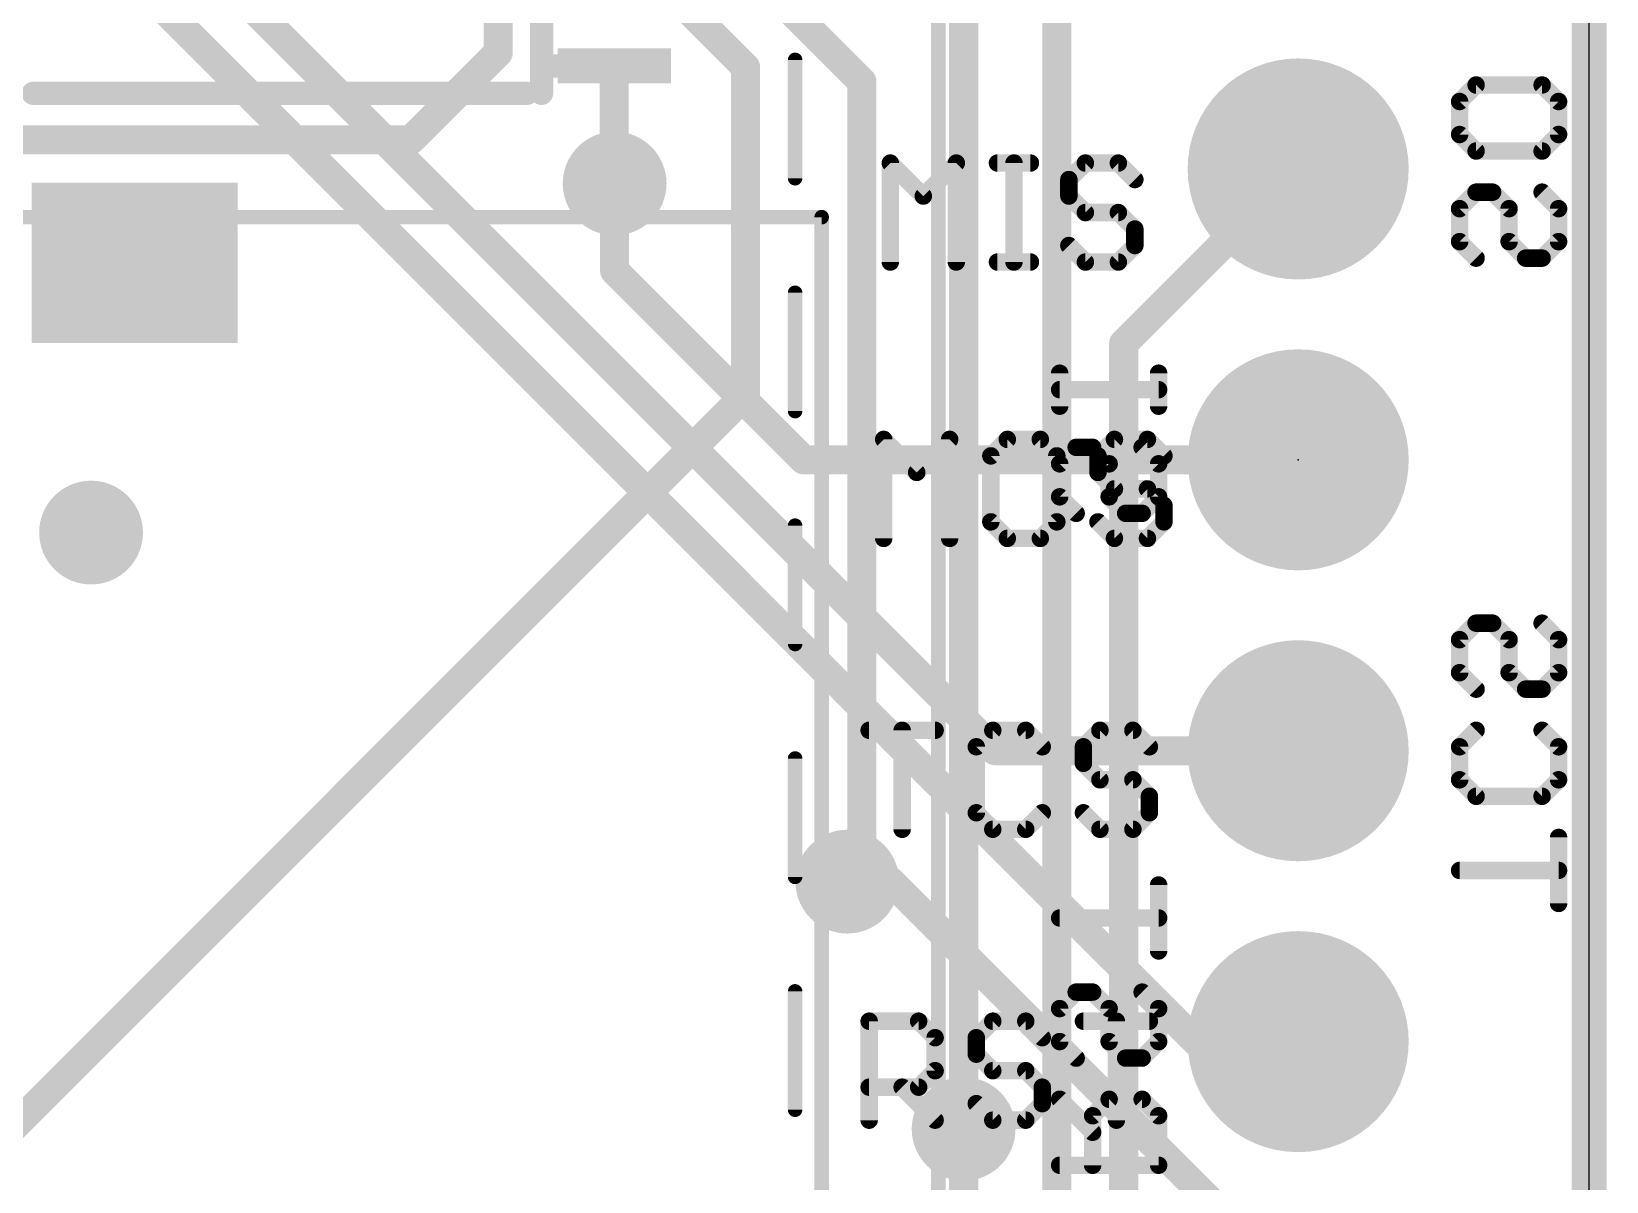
# Model space of a CAD drawing. Extents: x -7.4 to 35.7, y -10.5 to 36.3.
# Drawn here: x 21.96 to 35.71, y 7.67 to 17.71 of the extents above; entities that cross this region are included whole.
import ezdxf

# ---------------------------------------------------------------- set-up
doc = ezdxf.new("R2010")
doc.units = 0
for name, color, linetype in [('1', 12, 'CONTINUOUS'), ('16', 5, 'CONTINUOUS'), ('17', 110, 'CONTINUOUS'), ('18', 110, 'CONTINUOUS'), ('20', 53, 'CONTINUOUS'), ('21', 40, 'CONTINUOUS'), ('22', 6, 'CONTINUOUS'), ('23', 53, 'CONTINUOUS'), ('51', 253, 'CONTINUOUS')]:
    doc.layers.add(name, color=color, linetype=linetype)

# ---------------------------------------------------------------- blocks, each defined once
blk = doc.blocks.new('RECT')
blk.add_solid([(-0.5, -0.5), (0.5, -0.5), (-0.5, 0.5), (0.5, 0.5)])
blk = doc.blocks.new('ROUNDP')
at = {"const_width": 0.5}
blk.add_lwpolyline([(0, -0.25, 1), (0, 0.25, 1), (0, -0.25)], format="xyb", dxfattribs=at)
blk = doc.blocks.new('ROUNDV')
at = {"const_width": 0.5}
blk.add_lwpolyline([(0, -0.25, 1), (0, 0.25, 1), (0, -0.25)], format="xyb", dxfattribs=at)

msp = doc.modelspace()

# ---------------------------------------------------------------- linework, layer by layer
at = {"layer": '1'}
for points, const_width in [([(35.56, 27.94), (35.56, 0)], 0.3048), ([(30.9118, 6.7934), (30.9118, 20.1422)], 0.254), ([(30.099, 19.939), (30.099, 8.5094)], 0.254), ([(26.035, 19.177), (26.035, 17.526)], 0.254), ([(27.772, 18.71), (29.21, 17.272)], 0.254), ([(27.533, 18.06), (28.194, 17.399)], 0.254), ([(26.035, 17.526), (25.273, 16.764)], 0.254), ([(27.0478, 17.41), (27.0478, 16.5132)], 0.254), ([(28.194, 17.399), (28.194, 14.536)], 0.254), ([(29.21, 17.272), (29.21, 10.414)], 0.254), ([(25.273, 16.764), (18.8385, 16.764)], 0.254), ([(27.051, 16.51), (27.0478, 16.5132)], 0.3048), ([(27.051, 16.51), (27.051, 16.383)], 0.3048), ([(33.02, 16.51), (32.766, 16.256)], 0.254), ([(32.766, 16.256), (31.496, 14.986)], 0.254), ([(31.496, 6.731), (31.496, 14.986)], 0.254), ([(28.194, 14.536), (21.659, 8.001)], 0.254), ([(28.194, 14.536), (28.194, 14.536)], 0.254), ([(29.083, 10.287), (29.21, 10.414)], 0.3048), ([(30.0986, 8.6356), (30.0986, 8.509)], 0.254), ([(30.099, 8.5094), (30.0986, 8.509)], 0.254), ([(30.0986, 8.509), (30.0986, 8.1276)], 0.254)]:
    msp.add_lwpolyline(points, dxfattribs=dict(at, const_width=const_width))
for points, const_width in [([(26.0799, 17.4811, 1), (25.9901, 17.5709)], 0.127), ([(25.9715, 17.526, 1), (26.0985, 17.526)], 0.127), ([(27.1113, 17.41, 1), (26.9843, 17.41)], 0.127), ([(28.2575, 17.399, 1), (28.1305, 17.399)], 0.127), ([(28.1491, 17.3541, 1), (28.2389, 17.4439)], 0.127), ([(29.2735, 17.272, 1), (29.1465, 17.272)], 0.127), ([(29.1651, 17.2271, 1), (29.2549, 17.3169)], 0.127), ([(25.2281, 16.8089, 1), (25.3179, 16.7191)], 0.127), ([(25.273, 16.7005, 1), (25.273, 16.8275)], 0.127), ([(27.1017, 16.5671, 1), (26.9939, 16.4593)], 0.1524), ([(27.1272, 16.51, 1), (26.9748, 16.51)], 0.1524), ([(26.9843, 16.5132, 1), (27.1113, 16.5132)], 0.127), ([(26.9971, 16.4561, 1), (27.1049, 16.5639)], 0.1524), ([(33.0649, 16.4651, 1), (32.9751, 16.5549)], 0.127), ([(26.9748, 16.383, 1), (27.1272, 16.383)], 0.1524), ([(32.8109, 16.2111, 1), (32.7211, 16.3009)], 0.127), ([(32.7211, 16.3009, 1), (32.8109, 16.2111)], 0.127), ([(31.5595, 14.986, 1), (31.4325, 14.986)], 0.127), ([(31.4511, 15.0309, 1), (31.5409, 14.9411)], 0.127), ([(28.2389, 14.5809, 1), (28.1491, 14.4911)], 0.127), ([(28.1305, 14.536, 1), (28.2575, 14.536)], 0.127), ([(28.2389, 14.4911, 1), (28.1491, 14.5809)], 0.127), ([(28.1491, 14.4911, 1), (28.2389, 14.5809)], 0.127), ([(29.2639, 10.3601, 1), (29.1561, 10.4679)], 0.1524), ([(29.1465, 10.414, 1), (29.2735, 10.414)], 0.127), ([(29.0291, 10.3409, 1), (29.1369, 10.2331)], 0.1524), ([(30.1621, 8.6356, 1), (30.0351, 8.6356)], 0.127), ([(30.1621, 8.509, 1), (30.0351, 8.509)], 0.127), ([(30.0537, 8.5539, 1), (30.1435, 8.4641)], 0.127), ([(30.0351, 8.509, 1), (30.1621, 8.509)], 0.127), ([(30.0355, 8.5094, 1), (30.1625, 8.5094)], 0.127), ([(30.1439, 8.4645, 1), (30.0541, 8.5543)], 0.127), ([(30.0351, 8.1276, 1), (30.1621, 8.1276)], 0.127)]:
    msp.add_lwpolyline(points, format="xyb", dxfattribs=dict(at, const_width=const_width))
at = {"layer": '16'}
for points, const_width in [([(35.56, 27.94), (35.56, 0)], 0.3048), ([(22.606, 18.415), (32.131, 8.89)], 0.254), ([(23.5164, 18.288), (30.3744, 11.43)], 0.254), ([(27.051, 16.383), (27.051, 15.621)], 0.254), ([(27.051, 15.621), (28.702, 13.97)], 0.254), ([(28.702, 13.97), (33.02, 13.97)], 0.254), ([(30.3744, 11.43), (33.02, 11.43)], 0.254), ([(29.464, 10.287), (29.083, 10.287)], 0.254), ([(32.5438, 7.2073), (29.464, 10.287)], 0.254), ([(32.131, 8.89), (33.02, 8.89)], 0.254), ([(30.0986, 8.1276), (30.0986, 3.9374)], 0.254)]:
    msp.add_lwpolyline(points, dxfattribs=dict(at, const_width=const_width))
at = {"layer": '16', "const_width": 0.127}
for points in [[(27.1145, 16.383, 1), (26.9875, 16.383)], [(27.0959, 15.6659, 1), (27.0061, 15.5761)], [(26.9875, 15.621, 1), (27.1145, 15.621)], [(28.702, 14.0335, 1), (28.702, 13.9065)], [(28.6571, 13.9251, 1), (28.7469, 14.0149)], [(33.02, 13.9065, 1), (33.02, 14.0335)], [(30.3744, 11.4935, 1), (30.3744, 11.3665)], [(33.02, 11.3665, 1), (33.02, 11.4935)], [(30.3295, 11.3851, 1), (30.4193, 11.4749)], [(29.083, 10.3505, 1), (29.083, 10.2235)], [(29.5089, 10.3319, 1), (29.4191, 10.2421)], [(29.464, 10.2235, 1), (29.464, 10.3505)], [(32.131, 8.9535, 1), (32.131, 8.8265)], [(32.0861, 8.8451, 1), (32.1759, 8.9349)], [(33.02, 8.8265, 1), (33.02, 8.9535)], [(30.1621, 8.1276, 1), (30.0351, 8.1276)]]:
    msp.add_lwpolyline(points, format="xyb", dxfattribs=at)
at = {"layer": '20'}
msp.add_line((35.56, -2.54), (35.56, 30.48), dxfattribs=at)
at = {"layer": '21'}
for points, const_width in [([(26.2858, 17.1704), (21.9742, 17.1704)], 0.2032), ([(29.4585, 15.6972), (29.4585, 16.5615)], 0.1524), ([(29.4585, 16.5615), (29.7466, 16.2734)], 0.1524), ([(29.7466, 16.2734), (30.0347, 16.5615)], 0.1524), ([(30.0347, 16.5615), (30.0347, 15.6972)], 0.1524), ([(30.394, 16.5615), (30.6821, 16.5615)], 0.1524), ([(30.5381, 15.6972), (30.5381, 16.5615)], 0.1524), ([(31.1617, 16.5615), (31.0177, 16.4175)], 0.1524), ([(31.4498, 16.5615), (31.1617, 16.5615)], 0.1524), ([(31.5939, 16.4175), (31.4498, 16.5615)], 0.1524), ([(31.0177, 16.4175), (31.0177, 16.2734)], 0.1524), ([(31.0177, 16.2734), (31.1617, 16.1294)], 0.1524), ([(28.859, 16.089), (14.859, 16.089)], 0.127), ([(28.859, 0.989), (28.859, 16.089)], 0.127), ([(31.1617, 16.1294), (31.4498, 16.1294)], 0.1524), ([(31.4498, 16.1294), (31.5939, 15.9853)], 0.1524), ([(31.5939, 15.9853), (31.5939, 15.8413)], 0.1524), ([(31.1617, 15.6972), (31.0177, 15.8413)], 0.1524), ([(31.5939, 15.8413), (31.4498, 15.6972)], 0.1524), ([(30.394, 15.6972), (30.6821, 15.6972)], 0.1524), ([(31.4498, 15.6972), (31.1617, 15.6972)], 0.1524), ([(29.4006, 13.2842), (29.4006, 14.1485)], 0.1524), ([(29.4006, 14.1485), (29.6888, 13.8604)], 0.1524), ([(29.6888, 13.8604), (29.9769, 14.1485)], 0.1524), ([(29.9769, 14.1485), (29.9769, 13.2842)], 0.1524), ([(30.4802, 14.1485), (30.3362, 14.0045)], 0.1524), ([(30.7683, 14.1485), (30.4802, 14.1485)], 0.1524), ([(30.9124, 14.0045), (30.7683, 14.1485)], 0.1524), ([(31.4157, 14.1485), (31.2717, 14.0045)], 0.1524), ([(31.7039, 14.1485), (31.4157, 14.1485)], 0.1524), ([(31.8479, 14.0045), (31.7039, 14.1485)], 0.1524), ([(30.3362, 14.0045), (30.3362, 13.4283)], 0.1524), ([(30.9124, 13.4283), (30.9124, 14.0045)], 0.1524), ([(31.2717, 14.0045), (31.2717, 13.8604)], 0.1524), ([(31.2717, 13.8604), (31.4157, 13.7164)], 0.1524), ([(31.4157, 13.7164), (31.7039, 13.7164)], 0.1524), ([(31.7039, 13.7164), (31.8479, 13.5723)], 0.1524), ([(31.8479, 13.5723), (31.8479, 13.4283)], 0.1524), ([(30.3362, 13.4283), (30.4802, 13.2842)], 0.1524), ([(30.7683, 13.2842), (30.9124, 13.4283)], 0.1524), ([(31.4157, 13.2842), (31.2717, 13.4283)], 0.1524), ([(31.8479, 13.4283), (31.7039, 13.2842)], 0.1524), ([(30.4802, 13.2842), (30.7683, 13.2842)], 0.1524), ([(31.7039, 13.2842), (31.4157, 13.2842)], 0.1524), ([(29.2736, 11.6085), (29.8499, 11.6085)], 0.1524), ([(29.5618, 10.7442), (29.5618, 11.6085)], 0.1524), ([(30.3532, 11.6085), (30.2092, 11.4645)], 0.1524), ([(30.6413, 11.6085), (30.3532, 11.6085)], 0.1524), ([(30.7854, 11.4645), (30.6413, 11.6085)], 0.1524), ([(31.2887, 11.6085), (31.1447, 11.4645)], 0.1524), ([(31.5769, 11.6085), (31.2887, 11.6085)], 0.1524), ([(31.7209, 11.4645), (31.5769, 11.6085)], 0.1524), ([(30.2092, 11.4645), (30.2092, 10.8883)], 0.1524), ([(31.1447, 11.4645), (31.1447, 11.3204)], 0.1524), ([(31.1447, 11.3204), (31.2887, 11.1764)], 0.1524), ([(31.2887, 11.1764), (31.5769, 11.1764)], 0.1524), ([(31.5769, 11.1764), (31.7209, 11.0323)], 0.1524), ([(31.7209, 11.0323), (31.7209, 10.8883)], 0.1524), ([(30.2092, 10.8883), (30.3532, 10.7442)], 0.1524), ([(30.6413, 10.7442), (30.7854, 10.8883)], 0.1524), ([(31.2887, 10.7442), (31.1447, 10.8883)], 0.1524), ([(31.7209, 10.8883), (31.5769, 10.7442)], 0.1524), ([(30.3532, 10.7442), (30.6413, 10.7442)], 0.1524), ([(31.5769, 10.7442), (31.2887, 10.7442)], 0.1524), ([(29.2736, 8.2042), (29.2736, 9.0685)], 0.1524), ([(29.2736, 9.0685), (29.7058, 9.0685)], 0.1524), ([(29.7058, 9.0685), (29.8499, 8.9245)], 0.1524), ([(30.3532, 9.0685), (30.2092, 8.9245)], 0.1524), ([(30.6413, 9.0685), (30.3532, 9.0685)], 0.1524), ([(30.7854, 8.9245), (30.6413, 9.0685)], 0.1524), ([(31.1447, 9.0685), (31.7209, 9.0685)], 0.1524), ([(31.4328, 8.2042), (31.4328, 9.0685)], 0.1524), ([(29.8499, 8.9245), (29.8499, 8.6364)], 0.1524), ([(30.2092, 8.9245), (30.2092, 8.7804)], 0.1524), ([(30.2092, 8.7804), (30.3532, 8.6364)], 0.1524), ([(29.8499, 8.6364), (29.7058, 8.4923)], 0.1524), ([(30.3532, 8.6364), (30.6413, 8.6364)], 0.1524), ([(30.6413, 8.6364), (30.7854, 8.4923)], 0.1524), ([(29.7058, 8.4923), (29.2736, 8.4923)], 0.1524), ([(29.5618, 8.4923), (29.8499, 8.2042)], 0.1524), ([(30.7854, 8.4923), (30.7854, 8.3483)], 0.1524), ([(30.3532, 8.2042), (30.2092, 8.3483)], 0.1524), ([(30.7854, 8.3483), (30.6413, 8.2042)], 0.1524), ([(30.6413, 8.2042), (30.3532, 8.2042)], 0.1524)]:
    msp.add_lwpolyline(points, dxfattribs=dict(at, const_width=const_width))
for points, const_width in [([(21.9742, 17.2212, 1), (21.9742, 17.1196)], 0.1016), ([(26.2858, 17.1196, 1), (26.2858, 17.2212)], 0.1016), ([(29.4854, 16.5885, 1), (29.4315, 16.5346)], 0.0762), ([(29.4966, 16.5615, 1), (29.4204, 16.5615)], 0.0762), ([(30.0728, 16.5615, 1), (29.9966, 16.5615)], 0.0762), ([(30.0616, 16.5346, 1), (30.0078, 16.5885)], 0.0762), ([(30.394, 16.5996, 1), (30.394, 16.5234)], 0.0762), ([(30.5762, 16.5615, 1), (30.5, 16.5615)], 0.0762), ([(30.6821, 16.5234, 1), (30.6821, 16.5996)], 0.0762), ([(31.1617, 16.5996, 1), (31.1617, 16.5234)], 0.0762), ([(31.1887, 16.5346, 1), (31.1348, 16.5885)], 0.0762), ([(31.4768, 16.5885, 1), (31.4229, 16.5346)], 0.0762), ([(31.4498, 16.5234, 1), (31.4498, 16.5996)], 0.0762), ([(30.9907, 16.4444, 1), (31.0446, 16.3905)], 0.0762), ([(31.0558, 16.4175, 1), (30.9796, 16.4175)], 0.0762), ([(31.567, 16.3905, 1), (31.6208, 16.4444)], 0.0762), ([(29.7197, 16.3004, 1), (29.7735, 16.2465)], 0.0762), ([(29.7197, 16.2465, 1), (29.7735, 16.3004)], 0.0762), ([(31.0446, 16.3004, 1), (30.9907, 16.2465)], 0.0762), ([(30.9796, 16.2734, 1), (31.0558, 16.2734)], 0.0762), ([(28.8908, 16.089, 1), (28.8273, 16.089)], 0.0635), ([(28.859, 16.0573, 1), (28.859, 16.1208)], 0.0635), ([(31.1617, 16.1675, 1), (31.1617, 16.0913)], 0.0762), ([(31.1348, 16.1024, 1), (31.1887, 16.1563)], 0.0762), ([(31.4768, 16.1563, 1), (31.4229, 16.1024)], 0.0762), ([(31.4498, 16.0913, 1), (31.4498, 16.1675)], 0.0762), ([(31.632, 15.9853, 1), (31.5558, 15.9853)], 0.0762), ([(31.567, 15.9584, 1), (31.6208, 16.0123)], 0.0762), ([(31.0446, 15.8682, 1), (30.9907, 15.8143)], 0.0762), ([(31.5558, 15.8413, 1), (31.632, 15.8413)], 0.0762), ([(31.6208, 15.8143, 1), (31.567, 15.8682)], 0.0762), ([(29.4204, 15.6972, 1), (29.4966, 15.6972)], 0.0762), ([(29.9966, 15.6972, 1), (30.0728, 15.6972)], 0.0762), ([(30.394, 15.7353, 1), (30.394, 15.6591)], 0.0762), ([(30.5, 15.6972, 1), (30.5762, 15.6972)], 0.0762), ([(30.6821, 15.6591, 1), (30.6821, 15.7353)], 0.0762), ([(31.1617, 15.7353, 1), (31.1617, 15.6591)], 0.0762), ([(31.1348, 15.6703, 1), (31.1887, 15.7241)], 0.0762), ([(31.4229, 15.7241, 1), (31.4768, 15.6703)], 0.0762), ([(31.4498, 15.6591, 1), (31.4498, 15.7353)], 0.0762), ([(29.4276, 14.1755, 1), (29.3737, 14.1216)], 0.0762), ([(29.4387, 14.1485, 1), (29.3625, 14.1485)], 0.0762), ([(30.015, 14.1485, 1), (29.9388, 14.1485)], 0.0762), ([(30.0038, 14.1216, 1), (29.9499, 14.1755)], 0.0762), ([(30.4802, 14.1866, 1), (30.4802, 14.1104)], 0.0762), ([(30.5072, 14.1216, 1), (30.4533, 14.1755)], 0.0762), ([(30.7953, 14.1755, 1), (30.7414, 14.1216)], 0.0762), ([(30.7683, 14.1104, 1), (30.7683, 14.1866)], 0.0762), ([(31.4157, 14.1866, 1), (31.4157, 14.1104)], 0.0762), ([(31.4427, 14.1216, 1), (31.3888, 14.1755)], 0.0762), ([(31.7308, 14.1755, 1), (31.6769, 14.1216)], 0.0762), ([(31.7039, 14.1104, 1), (31.7039, 14.1866)], 0.0762), ([(30.3092, 14.0314, 1), (30.3631, 13.9775)], 0.0762), ([(30.3743, 14.0045, 1), (30.2981, 14.0045)], 0.0762), ([(30.9505, 14.0045, 1), (30.8743, 14.0045)], 0.0762), ([(30.8854, 13.9775, 1), (30.9393, 14.0314)], 0.0762), ([(31.2447, 14.0314, 1), (31.2986, 13.9775)], 0.0762), ([(31.3098, 14.0045, 1), (31.2336, 14.0045)], 0.0762), ([(31.821, 13.9775, 1), (31.8748, 14.0314)], 0.0762), ([(29.6618, 13.8874, 1), (29.7157, 13.8335)], 0.0762), ([(29.6618, 13.8335, 1), (29.7157, 13.8874)], 0.0762), ([(31.2986, 13.8874, 1), (31.2447, 13.8335)], 0.0762), ([(31.2336, 13.8604, 1), (31.3098, 13.8604)], 0.0762), ([(31.4157, 13.7545, 1), (31.4157, 13.6783)], 0.0762), ([(31.3888, 13.6894, 1), (31.4427, 13.7433)], 0.0762), ([(31.7308, 13.7433, 1), (31.6769, 13.6894)], 0.0762), ([(31.7039, 13.6783, 1), (31.7039, 13.7545)], 0.0762), ([(31.886, 13.5723, 1), (31.8098, 13.5723)], 0.0762), ([(31.821, 13.5454, 1), (31.8748, 13.5993)], 0.0762), ([(30.3631, 13.4552, 1), (30.3092, 13.4013)], 0.0762), ([(30.9393, 13.4013, 1), (30.8854, 13.4552)], 0.0762), ([(31.2986, 13.4552, 1), (31.2447, 13.4013)], 0.0762), ([(31.8748, 13.4013, 1), (31.821, 13.4552)], 0.0762), ([(30.2981, 13.4283, 1), (30.3743, 13.4283)], 0.0762), ([(30.4802, 13.3223, 1), (30.4802, 13.2461)], 0.0762), ([(30.4533, 13.2573, 1), (30.5072, 13.3111)], 0.0762), ([(30.7414, 13.3111, 1), (30.7953, 13.2573)], 0.0762), ([(30.7683, 13.2461, 1), (30.7683, 13.3223)], 0.0762), ([(30.8743, 13.4283, 1), (30.9505, 13.4283)], 0.0762), ([(31.4157, 13.3223, 1), (31.4157, 13.2461)], 0.0762), ([(31.3888, 13.2573, 1), (31.4427, 13.3111)], 0.0762), ([(31.6769, 13.3111, 1), (31.7308, 13.2573)], 0.0762), ([(31.7039, 13.2461, 1), (31.7039, 13.3223)], 0.0762), ([(31.8098, 13.4283, 1), (31.886, 13.4283)], 0.0762), ([(29.3625, 13.2842, 1), (29.4387, 13.2842)], 0.0762), ([(29.9388, 13.2842, 1), (30.015, 13.2842)], 0.0762), ([(29.2736, 11.6466, 1), (29.2736, 11.5704)], 0.0762), ([(29.5999, 11.6085, 1), (29.5237, 11.6085)], 0.0762), ([(29.8499, 11.5704, 1), (29.8499, 11.6466)], 0.0762), ([(30.3532, 11.6466, 1), (30.3532, 11.5704)], 0.0762), ([(30.3802, 11.5816, 1), (30.3263, 11.6355)], 0.0762), ([(30.6683, 11.6355, 1), (30.6144, 11.5816)], 0.0762), ([(30.6413, 11.5704, 1), (30.6413, 11.6466)], 0.0762), ([(31.2887, 11.6466, 1), (31.2887, 11.5704)], 0.0762), ([(31.3157, 11.5816, 1), (31.2618, 11.6355)], 0.0762), ([(31.6038, 11.6355, 1), (31.5499, 11.5816)], 0.0762), ([(31.5769, 11.5704, 1), (31.5769, 11.6466)], 0.0762), ([(30.1822, 11.4914, 1), (30.2361, 11.4375)], 0.0762), ([(30.2473, 11.4645, 1), (30.1711, 11.4645)], 0.0762), ([(30.7584, 11.4375, 1), (30.8123, 11.4914)], 0.0762), ([(31.1177, 11.4914, 1), (31.1716, 11.4375)], 0.0762), ([(31.1828, 11.4645, 1), (31.1066, 11.4645)], 0.0762), ([(31.694, 11.4375, 1), (31.7478, 11.4914)], 0.0762), ([(31.1716, 11.3474, 1), (31.1177, 11.2935)], 0.0762), ([(31.1066, 11.3204, 1), (31.1828, 11.3204)], 0.0762), ([(31.2887, 11.2145, 1), (31.2887, 11.1383)], 0.0762), ([(31.2618, 11.1494, 1), (31.3157, 11.2033)], 0.0762), ([(31.6038, 11.2033, 1), (31.5499, 11.1494)], 0.0762), ([(31.5769, 11.1383, 1), (31.5769, 11.2145)], 0.0762), ([(31.759, 11.0323, 1), (31.6828, 11.0323)], 0.0762), ([(31.694, 11.0054, 1), (31.7478, 11.0593)], 0.0762), ([(30.2361, 10.9152, 1), (30.1822, 10.8613)], 0.0762), ([(30.1711, 10.8883, 1), (30.2473, 10.8883)], 0.0762), ([(30.8123, 10.8613, 1), (30.7584, 10.9152)], 0.0762), ([(31.1716, 10.9152, 1), (31.1177, 10.8613)], 0.0762), ([(31.6828, 10.8883, 1), (31.759, 10.8883)], 0.0762), ([(31.7478, 10.8613, 1), (31.694, 10.9152)], 0.0762), ([(29.5237, 10.7442, 1), (29.5999, 10.7442)], 0.0762), ([(30.3532, 10.7823, 1), (30.3532, 10.7061)], 0.0762), ([(30.3263, 10.7173, 1), (30.3802, 10.7711)], 0.0762), ([(30.6144, 10.7711, 1), (30.6683, 10.7173)], 0.0762), ([(30.6413, 10.7061, 1), (30.6413, 10.7823)], 0.0762), ([(31.2887, 10.7823, 1), (31.2887, 10.7061)], 0.0762), ([(31.2618, 10.7173, 1), (31.3157, 10.7711)], 0.0762), ([(31.5499, 10.7711, 1), (31.6038, 10.7173)], 0.0762), ([(31.5769, 10.7061, 1), (31.5769, 10.7823)], 0.0762), ([(29.3117, 9.0685, 1), (29.2355, 9.0685)], 0.0762), ([(29.2736, 9.1066, 1), (29.2736, 9.0304)], 0.0762), ([(29.7328, 9.0955, 1), (29.6789, 9.0416)], 0.0762), ([(29.7058, 9.0304, 1), (29.7058, 9.1066)], 0.0762), ([(30.3532, 9.1066, 1), (30.3532, 9.0304)], 0.0762), ([(30.3802, 9.0416, 1), (30.3263, 9.0955)], 0.0762), ([(30.6683, 9.0955, 1), (30.6144, 9.0416)], 0.0762), ([(30.6413, 9.0304, 1), (30.6413, 9.1066)], 0.0762), ([(31.1447, 9.1066, 1), (31.1447, 9.0304)], 0.0762), ([(31.4709, 9.0685, 1), (31.3947, 9.0685)], 0.0762), ([(31.7209, 9.0304, 1), (31.7209, 9.1066)], 0.0762), ([(29.888, 8.9245, 1), (29.8118, 8.9245)], 0.0762), ([(29.8229, 8.8975, 1), (29.8768, 8.9514)], 0.0762), ([(30.1822, 8.9514, 1), (30.2361, 8.8975)], 0.0762), ([(30.2473, 8.9245, 1), (30.1711, 8.9245)], 0.0762), ([(30.7584, 8.8975, 1), (30.8123, 8.9514)], 0.0762), ([(30.2361, 8.8074, 1), (30.1822, 8.7535)], 0.0762), ([(30.1711, 8.7804, 1), (30.2473, 8.7804)], 0.0762), ([(29.8118, 8.6364, 1), (29.888, 8.6364)], 0.0762), ([(29.8768, 8.6094, 1), (29.8229, 8.6633)], 0.0762), ([(30.3532, 8.6745, 1), (30.3532, 8.5983)], 0.0762), ([(30.3263, 8.6094, 1), (30.3802, 8.6633)], 0.0762), ([(30.6683, 8.6633, 1), (30.6144, 8.6094)], 0.0762), ([(30.6413, 8.5983, 1), (30.6413, 8.6745)], 0.0762), ([(29.2736, 8.5304, 1), (29.2736, 8.4542)], 0.0762), ([(29.5887, 8.5193, 1), (29.5348, 8.4654)], 0.0762), ([(29.6789, 8.5193, 1), (29.7328, 8.4654)], 0.0762), ([(29.7058, 8.4542, 1), (29.7058, 8.5304)], 0.0762), ([(30.8235, 8.4923, 1), (30.7473, 8.4923)], 0.0762), ([(30.7584, 8.4654, 1), (30.8123, 8.5193)], 0.0762), ([(30.2361, 8.3752, 1), (30.1822, 8.3213)], 0.0762), ([(30.8123, 8.3213, 1), (30.7584, 8.3752)], 0.0762), ([(29.8229, 8.1773, 1), (29.8768, 8.2311)], 0.0762), ([(30.3532, 8.2423, 1), (30.3532, 8.1661)], 0.0762), ([(30.3263, 8.1773, 1), (30.3802, 8.2311)], 0.0762), ([(30.6144, 8.2311, 1), (30.6683, 8.1773)], 0.0762), ([(30.6413, 8.1661, 1), (30.6413, 8.2423)], 0.0762), ([(30.7473, 8.3483, 1), (30.8235, 8.3483)], 0.0762), ([(29.2355, 8.2042, 1), (29.3117, 8.2042)], 0.0762), ([(31.3947, 8.2042, 1), (31.4709, 8.2042)], 0.0762)]:
    msp.add_lwpolyline(points, format="xyb", dxfattribs=dict(at, const_width=const_width))
at = {"layer": '22'}
for points, const_width in [([(29.877, 0.7955), (29.877, 26.9955)], 0.127), ([(28.627, 16.4288), (28.627, 17.4622)], 0.127), ([(34.4297, 17.0989), (34.5738, 17.2429)], 0.1524), ([(34.5738, 17.2429), (35.15, 17.2429)], 0.1524), ([(35.15, 17.2429), (35.294, 17.0989)], 0.1524), ([(34.4297, 16.8107), (34.4297, 17.0989)], 0.1524), ([(35.294, 17.0989), (35.294, 16.8107)], 0.1524), ([(34.5738, 16.6667), (34.4297, 16.8107)], 0.1524), ([(35.294, 16.8107), (35.15, 16.6667)], 0.1524), ([(35.15, 16.6667), (34.5738, 16.6667)], 0.1524), ([(34.5738, 16.3074), (34.4297, 16.1633)], 0.1524), ([(34.7178, 16.3074), (34.5738, 16.3074)], 0.1524), ([(34.8619, 16.1633), (34.7178, 16.3074)], 0.1524), ([(35.15, 16.3074), (35.294, 16.1633)], 0.1524), ([(34.4297, 16.1633), (34.4297, 15.8752)], 0.1524), ([(34.8619, 15.8752), (34.8619, 16.1633)], 0.1524), ([(35.294, 16.1633), (35.294, 15.8752)], 0.1524), ([(34.4297, 15.8752), (34.5738, 15.7312)], 0.1524), ([(35.0059, 15.7312), (34.8619, 15.8752)], 0.1524), ([(35.294, 15.8752), (35.15, 15.7312)], 0.1524), ([(35.15, 15.7312), (35.0059, 15.7312)], 0.1524), ([(28.627, 14.3955), (28.627, 15.4288)], 0.127), ([(30.9372, 14.4385), (30.9372, 14.7266)], 0.1524), ([(31.8015, 14.4385), (31.8015, 14.7266)], 0.1524), ([(30.9372, 14.5826), (31.8015, 14.5826)], 0.1524), ([(31.0813, 14.0792), (30.9372, 13.9352)], 0.1524), ([(31.2253, 14.0792), (31.0813, 14.0792)], 0.1524), ([(31.3694, 13.9352), (31.2253, 14.0792)], 0.1524), ([(31.6575, 14.0792), (31.8015, 13.9352)], 0.1524), ([(30.9372, 13.9352), (30.9372, 13.6471)], 0.1524), ([(31.3694, 13.6471), (31.3694, 13.9352)], 0.1524), ([(31.8015, 13.9352), (31.8015, 13.6471)], 0.1524), ([(30.9372, 13.6471), (31.0813, 13.503)], 0.1524), ([(31.5134, 13.503), (31.3694, 13.6471)], 0.1524), ([(31.8015, 13.6471), (31.6575, 13.503)], 0.1524), ([(31.6575, 13.503), (31.5134, 13.503)], 0.1524), ([(28.627, 12.3622), (28.627, 13.3955)], 0.127), ([(34.5738, 12.5439), (34.4297, 12.3999)], 0.1524), ([(34.7178, 12.5439), (34.5738, 12.5439)], 0.1524), ([(34.8619, 12.3999), (34.7178, 12.5439)], 0.1524), ([(35.15, 12.5439), (35.294, 12.3999)], 0.1524), ([(34.4297, 12.3999), (34.4297, 12.1117)], 0.1524), ([(34.8619, 12.1117), (34.8619, 12.3999)], 0.1524), ([(35.294, 12.3999), (35.294, 12.1117)], 0.1524), ([(34.4297, 12.1117), (34.5738, 11.9677)], 0.1524), ([(35.0059, 11.9677), (34.8619, 12.1117)], 0.1524), ([(35.294, 12.1117), (35.15, 11.9677)], 0.1524), ([(35.15, 11.9677), (35.0059, 11.9677)], 0.1524), ([(34.4297, 11.4643), (34.5738, 11.6084)], 0.1524), ([(35.15, 11.6084), (35.294, 11.4643)], 0.1524), ([(28.627, 10.3288), (28.627, 11.3622)], 0.127), ([(34.4297, 11.1762), (34.4297, 11.4643)], 0.1524), ([(35.294, 11.4643), (35.294, 11.1762)], 0.1524), ([(34.5738, 11.0322), (34.4297, 11.1762)], 0.1524), ([(35.294, 11.1762), (35.15, 11.0322)], 0.1524), ([(35.15, 11.0322), (34.5738, 11.0322)], 0.1524), ([(35.294, 10.0966), (35.294, 10.6729)], 0.1524), ([(34.4297, 10.3848), (35.294, 10.3848)], 0.1524), ([(31.8015, 9.6817), (31.8015, 10.2579)], 0.1524), ([(30.9372, 9.9698), (31.8015, 9.9698)], 0.1524), ([(28.627, 8.2955), (28.627, 9.3288)], 0.127), ([(31.0813, 9.3224), (30.9372, 9.1783)], 0.1524), ([(31.2253, 9.3224), (31.0813, 9.3224)], 0.1524), ([(31.3694, 9.1783), (31.2253, 9.3224)], 0.1524), ([(31.6575, 9.3224), (31.8015, 9.1783)], 0.1524), ([(30.9372, 9.1783), (30.9372, 8.8902)], 0.1524), ([(31.3694, 8.8902), (31.3694, 9.1783)], 0.1524), ([(31.8015, 9.1783), (31.8015, 8.8902)], 0.1524), ([(30.9372, 8.8902), (31.0813, 8.7462)], 0.1524), ([(31.5134, 8.7462), (31.3694, 8.8902)], 0.1524), ([(31.8015, 8.8902), (31.6575, 8.7462)], 0.1524), ([(31.6575, 8.7462), (31.5134, 8.7462)], 0.1524), ([(31.2253, 8.0988), (30.9372, 8.3869)], 0.1524), ([(31.3694, 8.3869), (31.2253, 8.2428)], 0.1524), ([(31.6575, 8.3869), (31.3694, 8.3869)], 0.1524), ([(31.8015, 8.2428), (31.6575, 8.3869)], 0.1524), ([(31.2253, 8.2428), (31.2253, 7.8106)], 0.1524), ([(31.8015, 7.8106), (31.8015, 8.2428)], 0.1524), ([(30.9372, 7.8106), (31.8015, 7.8106)], 0.1524)]:
    msp.add_lwpolyline(points, dxfattribs=dict(at, const_width=const_width))
for points, const_width in [([(28.6588, 17.4622, 1), (28.5953, 17.4622)], 0.0635), ([(34.5738, 17.281, 1), (34.5738, 17.2048)], 0.0762), ([(34.6007, 17.216, 1), (34.5468, 17.2698)], 0.0762), ([(35.1769, 17.2698, 1), (35.123, 17.216)], 0.0762), ([(35.15, 17.2048, 1), (35.15, 17.281)], 0.0762), ([(34.4678, 17.0989, 1), (34.3916, 17.0989)], 0.0762), ([(34.4028, 17.1258, 1), (34.4566, 17.0719)], 0.0762), ([(35.3321, 17.0989, 1), (35.2559, 17.0989)], 0.0762), ([(35.2671, 17.0719, 1), (35.321, 17.1258)], 0.0762), ([(34.4566, 16.8377, 1), (34.4028, 16.7838)], 0.0762), ([(34.3916, 16.8107, 1), (34.4678, 16.8107)], 0.0762), ([(35.2559, 16.8107, 1), (35.3321, 16.8107)], 0.0762), ([(35.321, 16.7838, 1), (35.2671, 16.8377)], 0.0762), ([(34.5738, 16.7048, 1), (34.5738, 16.6286)], 0.0762), ([(34.5468, 16.6397, 1), (34.6007, 16.6936)], 0.0762), ([(35.123, 16.6936, 1), (35.1769, 16.6397)], 0.0762), ([(35.15, 16.6286, 1), (35.15, 16.7048)], 0.0762), ([(28.5953, 16.4288, 1), (28.6588, 16.4288)], 0.0635), ([(34.5738, 16.3455, 1), (34.5738, 16.2693)], 0.0762), ([(34.6007, 16.2804, 1), (34.5468, 16.3343)], 0.0762), ([(34.7448, 16.3343, 1), (34.6909, 16.2804)], 0.0762), ([(34.7178, 16.2693, 1), (34.7178, 16.3455)], 0.0762), ([(35.1769, 16.3343, 1), (35.123, 16.2804)], 0.0762), ([(34.4678, 16.1633, 1), (34.3916, 16.1633)], 0.0762), ([(34.9, 16.1633, 1), (34.8238, 16.1633)], 0.0762), ([(35.3321, 16.1633, 1), (35.2559, 16.1633)], 0.0762), ([(34.4028, 16.1903, 1), (34.4566, 16.1364)], 0.0762), ([(34.8349, 16.1364, 1), (34.8888, 16.1903)], 0.0762), ([(35.2671, 16.1364, 1), (35.321, 16.1903)], 0.0762), ([(34.4566, 15.9022, 1), (34.4028, 15.8483)], 0.0762), ([(34.3916, 15.8752, 1), (34.4678, 15.8752)], 0.0762), ([(34.8888, 15.9022, 1), (34.8349, 15.8483)], 0.0762), ([(34.8238, 15.8752, 1), (34.9, 15.8752)], 0.0762), ([(35.2559, 15.8752, 1), (35.3321, 15.8752)], 0.0762), ([(35.321, 15.8483, 1), (35.2671, 15.9022)], 0.0762), ([(34.5468, 15.7042, 1), (34.6007, 15.7581)], 0.0762), ([(35.0059, 15.7693, 1), (35.0059, 15.6931)], 0.0762), ([(34.979, 15.7042, 1), (35.0329, 15.7581)], 0.0762), ([(35.123, 15.7581, 1), (35.1769, 15.7042)], 0.0762), ([(35.15, 15.6931, 1), (35.15, 15.7693)], 0.0762), ([(28.6588, 15.4288, 1), (28.5953, 15.4288)], 0.0635), ([(30.9753, 14.7266, 1), (30.8991, 14.7266)], 0.0762), ([(31.8396, 14.7266, 1), (31.7634, 14.7266)], 0.0762), ([(30.9372, 14.6207, 1), (30.9372, 14.5445)], 0.0762), ([(31.8015, 14.5445, 1), (31.8015, 14.6207)], 0.0762), ([(30.8991, 14.4385, 1), (30.9753, 14.4385)], 0.0762), ([(31.7634, 14.4385, 1), (31.8396, 14.4385)], 0.0762), ([(28.5953, 14.3955, 1), (28.6588, 14.3955)], 0.0635), ([(31.0813, 14.1173, 1), (31.0813, 14.0411)], 0.0762), ([(31.1082, 14.0523, 1), (31.0543, 14.1062)], 0.0762), ([(31.2523, 14.1062, 1), (31.1984, 14.0523)], 0.0762), ([(31.2253, 14.0411, 1), (31.2253, 14.1173)], 0.0762), ([(31.6844, 14.1062, 1), (31.6305, 14.0523)], 0.0762), ([(30.9753, 13.9352, 1), (30.8991, 13.9352)], 0.0762), ([(30.9103, 13.9621, 1), (30.9641, 13.9082)], 0.0762), ([(31.4075, 13.9352, 1), (31.3313, 13.9352)], 0.0762), ([(31.3424, 13.9082, 1), (31.3963, 13.9621)], 0.0762), ([(31.8396, 13.9352, 1), (31.7634, 13.9352)], 0.0762), ([(31.7746, 13.9082, 1), (31.8285, 13.9621)], 0.0762), ([(30.9641, 13.674, 1), (30.9103, 13.6201)], 0.0762), ([(30.8991, 13.6471, 1), (30.9753, 13.6471)], 0.0762), ([(31.3963, 13.674, 1), (31.3424, 13.6201)], 0.0762), ([(31.3313, 13.6471, 1), (31.4075, 13.6471)], 0.0762), ([(31.7634, 13.6471, 1), (31.8396, 13.6471)], 0.0762), ([(31.8285, 13.6201, 1), (31.7746, 13.674)], 0.0762), ([(31.0543, 13.4761, 1), (31.1082, 13.5299)], 0.0762), ([(31.5134, 13.5411, 1), (31.5134, 13.4649)], 0.0762), ([(31.4865, 13.4761, 1), (31.5404, 13.5299)], 0.0762), ([(31.6305, 13.5299, 1), (31.6844, 13.4761)], 0.0762), ([(31.6575, 13.4649, 1), (31.6575, 13.5411)], 0.0762), ([(28.6588, 13.3955, 1), (28.5953, 13.3955)], 0.0635), ([(34.5738, 12.582, 1), (34.5738, 12.5058)], 0.0762), ([(34.6007, 12.517, 1), (34.5468, 12.5708)], 0.0762), ([(34.7448, 12.5708, 1), (34.6909, 12.517)], 0.0762), ([(34.7178, 12.5058, 1), (34.7178, 12.582)], 0.0762), ([(35.1769, 12.5708, 1), (35.123, 12.517)], 0.0762), ([(28.5953, 12.3622, 1), (28.6588, 12.3622)], 0.0635), ([(34.4678, 12.3999, 1), (34.3916, 12.3999)], 0.0762), ([(34.4028, 12.4268, 1), (34.4566, 12.3729)], 0.0762), ([(34.9, 12.3999, 1), (34.8238, 12.3999)], 0.0762), ([(34.8349, 12.3729, 1), (34.8888, 12.4268)], 0.0762), ([(35.3321, 12.3999, 1), (35.2559, 12.3999)], 0.0762), ([(35.2671, 12.3729, 1), (35.321, 12.4268)], 0.0762), ([(34.4566, 12.1387, 1), (34.4028, 12.0848)], 0.0762), ([(34.3916, 12.1117, 1), (34.4678, 12.1117)], 0.0762), ([(34.8888, 12.1387, 1), (34.8349, 12.0848)], 0.0762), ([(34.8238, 12.1117, 1), (34.9, 12.1117)], 0.0762), ([(35.2559, 12.1117, 1), (35.3321, 12.1117)], 0.0762), ([(35.321, 12.0848, 1), (35.2671, 12.1387)], 0.0762), ([(34.5468, 11.9407, 1), (34.6007, 11.9946)], 0.0762), ([(35.0059, 12.0058, 1), (35.0059, 11.9296)], 0.0762), ([(34.979, 11.9407, 1), (35.0329, 11.9946)], 0.0762), ([(35.123, 11.9946, 1), (35.1769, 11.9407)], 0.0762), ([(35.15, 11.9296, 1), (35.15, 12.0058)], 0.0762), ([(34.6007, 11.5814, 1), (34.5468, 11.6353)], 0.0762), ([(35.1769, 11.6353, 1), (35.123, 11.5814)], 0.0762), ([(28.6588, 11.3622, 1), (28.5953, 11.3622)], 0.0635), ([(34.4678, 11.4643, 1), (34.3916, 11.4643)], 0.0762), ([(34.4028, 11.4913, 1), (34.4566, 11.4374)], 0.0762), ([(35.3321, 11.4643, 1), (35.2559, 11.4643)], 0.0762), ([(35.2671, 11.4374, 1), (35.321, 11.4913)], 0.0762), ([(34.4566, 11.2032, 1), (34.4028, 11.1493)], 0.0762), ([(34.3916, 11.1762, 1), (34.4678, 11.1762)], 0.0762), ([(35.2559, 11.1762, 1), (35.3321, 11.1762)], 0.0762), ([(35.321, 11.1493, 1), (35.2671, 11.2032)], 0.0762), ([(34.5738, 11.0703, 1), (34.5738, 10.9941)], 0.0762), ([(34.5468, 11.0052, 1), (34.6007, 11.0591)], 0.0762), ([(35.123, 11.0591, 1), (35.1769, 11.0052)], 0.0762), ([(35.15, 10.9941, 1), (35.15, 11.0703)], 0.0762), ([(35.3321, 10.6729, 1), (35.2559, 10.6729)], 0.0762), ([(34.4297, 10.4229, 1), (34.4297, 10.3467)], 0.0762), ([(35.294, 10.3467, 1), (35.294, 10.4229)], 0.0762), ([(28.5953, 10.3288, 1), (28.6588, 10.3288)], 0.0635), ([(31.8396, 10.2579, 1), (31.7634, 10.2579)], 0.0762), ([(30.9372, 10.0079, 1), (30.9372, 9.9317)], 0.0762), ([(31.8015, 9.9317, 1), (31.8015, 10.0079)], 0.0762), ([(35.2559, 10.0966, 1), (35.3321, 10.0966)], 0.0762), ([(31.7634, 9.6817, 1), (31.8396, 9.6817)], 0.0762), ([(28.6588, 9.3288, 1), (28.5953, 9.3288)], 0.0635), ([(31.0813, 9.3605, 1), (31.0813, 9.2843)], 0.0762), ([(31.1082, 9.2954, 1), (31.0543, 9.3493)], 0.0762), ([(31.2523, 9.3493, 1), (31.1984, 9.2954)], 0.0762), ([(31.2253, 9.2843, 1), (31.2253, 9.3605)], 0.0762), ([(31.6844, 9.3493, 1), (31.6305, 9.2954)], 0.0762), ([(30.9753, 9.1783, 1), (30.8991, 9.1783)], 0.0762), ([(30.9103, 9.2053, 1), (30.9641, 9.1514)], 0.0762), ([(31.4075, 9.1783, 1), (31.3313, 9.1783)], 0.0762), ([(31.3424, 9.1514, 1), (31.3963, 9.2053)], 0.0762), ([(31.8396, 9.1783, 1), (31.7634, 9.1783)], 0.0762), ([(31.7746, 9.1514, 1), (31.8285, 9.2053)], 0.0762), ([(30.9641, 8.9172, 1), (30.9103, 8.8633)], 0.0762), ([(31.3963, 8.9172, 1), (31.3424, 8.8633)], 0.0762), ([(31.8285, 8.8633, 1), (31.7746, 8.9172)], 0.0762), ([(30.8991, 8.8902, 1), (30.9753, 8.8902)], 0.0762), ([(31.0543, 8.7192, 1), (31.1082, 8.7731)], 0.0762), ([(31.3313, 8.8902, 1), (31.4075, 8.8902)], 0.0762), ([(31.5134, 8.7843, 1), (31.5134, 8.7081)], 0.0762), ([(31.4865, 8.7192, 1), (31.5404, 8.7731)], 0.0762), ([(31.6305, 8.7731, 1), (31.6844, 8.7192)], 0.0762), ([(31.6575, 8.7081, 1), (31.6575, 8.7843)], 0.0762), ([(31.7634, 8.8902, 1), (31.8396, 8.8902)], 0.0762), ([(30.9641, 8.4138, 1), (30.9103, 8.3599)], 0.0762), ([(31.3694, 8.425, 1), (31.3694, 8.3488)], 0.0762), ([(31.3963, 8.3599, 1), (31.3424, 8.4138)], 0.0762), ([(31.6844, 8.4138, 1), (31.6305, 8.3599)], 0.0762), ([(31.6575, 8.3488, 1), (31.6575, 8.425)], 0.0762), ([(28.5953, 8.2955, 1), (28.6588, 8.2955)], 0.0635), ([(31.2634, 8.2428, 1), (31.1872, 8.2428)], 0.0762), ([(31.1984, 8.2698, 1), (31.2523, 8.2159)], 0.0762), ([(31.8396, 8.2428, 1), (31.7634, 8.2428)], 0.0762), ([(31.7746, 8.2159, 1), (31.8285, 8.2698)], 0.0762), ([(31.1984, 8.0718, 1), (31.2523, 8.1257)], 0.0762), ([(30.9372, 7.8487, 1), (30.9372, 7.7725)], 0.0762), ([(31.1872, 7.8106, 1), (31.2634, 7.8106)], 0.0762), ([(31.7634, 7.8106, 1), (31.8396, 7.8106)], 0.0762), ([(31.8015, 7.7725, 1), (31.8015, 7.8487)], 0.0762)]:
    msp.add_lwpolyline(points, format="xyb", dxfattribs=dict(at, const_width=const_width))
at = {"layer": '23'}
msp.add_point((33.02, 13.97), dxfattribs=at)
at = {"layer": '51', "const_width": 0.2032}
msp.add_lwpolyline([(26.4128, 17.1704), (26.4128, 22.1996)], dxfattribs=at)
at = {"layer": '51', "const_width": 0.1016}
msp.add_lwpolyline([(26.362, 17.1704, 1), (26.4636, 17.1704)], format="xyb", dxfattribs=at)

# ---------------------------------------------------------------- block references
at = {"layer": '1'}
for p, xscale, yscale, rotation in [((27.0478, 17.41), 0.3048, 0.9906, 270), ((22.859, 15.689), 1.4, 1.8, 90)]:
    msp.add_blockref('RECT', p, dxfattribs=dict(at, xscale=xscale, yscale=yscale, rotation=rotation))
at = {"layer": '17', "xscale": 1.9304, "yscale": 1.9304}
for p in [(33.02, 16.51), (33.02, 16.51), (33.02, 13.97), (33.02, 13.97), (33.02, 11.43), (33.02, 11.43), (33.02, 8.89), (33.02, 8.89)]:
    msp.add_blockref('ROUNDP', p, dxfattribs=at)
at = {"layer": '18', "xscale": 0.9064, "yscale": 0.9064}
for p in [(27.051, 16.383), (27.051, 16.383), (22.479, 13.335), (22.479, 13.335), (29.083, 10.287), (29.083, 10.287), (30.0986, 8.1276), (30.0986, 8.1276)]:
    msp.add_blockref('ROUNDV', p, dxfattribs=at)
at = {"layer": '51', "rotation": 270}
for p, xscale, yscale in [((26.8319, 17.41), 0.2032, 0.8382), ((33.02, 16.51), 0.508, 0.508), ((33.02, 13.97), 0.508, 0.508), ((33.02, 11.43), 0.508, 0.508), ((33.02, 8.89), 0.508, 0.508)]:
    msp.add_blockref('RECT', p, dxfattribs=dict(at, xscale=xscale, yscale=yscale))

doc.saveas('drawing.dxf')
